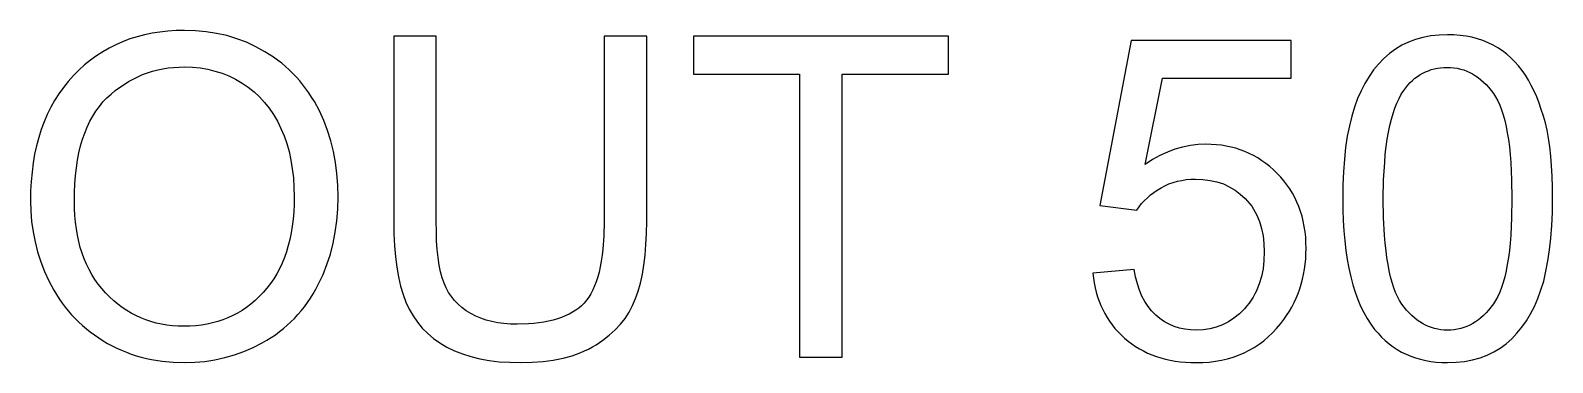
# Model space of a CAD drawing. Header units: millimetres. Extents: x -6 to 6, y -172 to -20.
# Drawn here: x -5.03 to 5.03, y -172.1 to -169.9 of the extents above; entities that cross this region are included whole.
import ezdxf

# ---------------------------------------------------------------- set-up
doc = ezdxf.new("R2010")
doc.units = ezdxf.units.MM
doc.layers.add('LASER_MARK', color=7, linetype='Continuous')

msp = doc.modelspace()

# ---------------------------------------------------------------- linework, layer by layer
at = {"layer": 'LASER_MARK'}
for points in [[(-4.745, -170.199), (-4.78, -170.238), (-4.812, -170.278), (-4.842, -170.32), (-4.87, -170.364), (-4.895, -170.409), (-4.918, -170.456), (-4.939, -170.506), (-4.958, -170.556), (-4.975, -170.609), (-4.989, -170.664), (-5.002, -170.72), (-5.012, -170.778), (-5.019, -170.838), (-5.025, -170.9), (-5.028, -170.963), (-5.029, -171.028), (-5.027, -171.098), (-5.022, -171.166), (-5.012, -171.234), (-4.999, -171.301), (-4.982, -171.367), (-4.961, -171.432), (-4.936, -171.496), (-4.908, -171.559), (-4.875, -171.62), (-4.84, -171.678), (-4.82, -171.706), (-4.8, -171.732), (-4.779, -171.758), (-4.757, -171.783), (-4.734, -171.808), (-4.711, -171.831), (-4.686, -171.854), (-4.66, -171.876), (-4.634, -171.897), (-4.607, -171.917), (-4.549, -171.955), (-4.52, -171.973), (-4.489, -171.989), (-4.458, -172.004), (-4.427, -172.018), (-4.395, -172.031), (-4.363, -172.043), (-4.33, -172.054), (-4.297, -172.064), (-4.263, -172.072), (-4.229, -172.08), (-4.159, -172.091), (-4.087, -172.098), (-4.013, -172.1), (-3.944, -172.098), (-3.877, -172.092), (-3.81, -172.082), (-3.745, -172.067), (-3.681, -172.049), (-3.619, -172.026), (-3.557, -172), (-3.497, -171.969), (-3.467, -171.952), (-3.438, -171.934), (-3.411, -171.915), (-3.384, -171.895), (-3.358, -171.875), (-3.332, -171.853), (-3.308, -171.83), (-3.284, -171.807), (-3.262, -171.782), (-3.24, -171.756), (-3.219, -171.73), (-3.199, -171.702), (-3.179, -171.674), (-3.161, -171.644), (-3.143, -171.614), (-3.127, -171.582), (-3.096, -171.517), (-3.07, -171.45), (-3.047, -171.381), (-3.029, -171.31), (-3.015, -171.237), (-3.004, -171.161), (-2.998, -171.083), (-2.996, -171.004), (-2.998, -170.925), (-3.004, -170.848), (-3.014, -170.774), (-3.027, -170.701), (-3.045, -170.631), (-3.066, -170.563), (-3.091, -170.497), (-3.12, -170.433), (-3.153, -170.372), (-3.171, -170.343), (-3.189, -170.314), (-3.209, -170.287), (-3.229, -170.26), (-3.25, -170.234), (-3.272, -170.209), (-3.295, -170.185), (-3.319, -170.162), (-3.344, -170.139), (-3.369, -170.118), (-3.396, -170.097), (-3.423, -170.078), (-3.451, -170.059), (-3.481, -170.041), (-3.541, -170.008), (-3.602, -169.979), (-3.666, -169.955), (-3.731, -169.935), (-3.799, -169.92), (-3.868, -169.909), (-3.939, -169.902), (-4.011, -169.9), (-4.067, -169.901), (-4.121, -169.905), (-4.174, -169.911), (-4.226, -169.919), (-4.276, -169.929), (-4.325, -169.942), (-4.373, -169.957), (-4.42, -169.975), (-4.465, -169.995), (-4.509, -170.017), (-4.551, -170.042), (-4.593, -170.068), (-4.633, -170.098), (-4.672, -170.129), (-4.709, -170.163)], [(-1.238, -169.938), (-1.238, -171.165), (-1.241, -171.261), (-1.247, -171.349), (-1.251, -171.389), (-1.257, -171.428), (-1.264, -171.465), (-1.271, -171.5), (-1.28, -171.533), (-1.29, -171.564), (-1.301, -171.592), (-1.313, -171.619), (-1.326, -171.644), (-1.34, -171.666), (-1.354, -171.687), (-1.37, -171.706), (-1.388, -171.723), (-1.406, -171.739), (-1.426, -171.753), (-1.448, -171.767), (-1.47, -171.78), (-1.495, -171.791), (-1.52, -171.802), (-1.547, -171.811), (-1.575, -171.819), (-1.605, -171.826), (-1.636, -171.832), (-1.669, -171.837), (-1.703, -171.841), (-1.738, -171.844), (-1.813, -171.846), (-1.857, -171.845), (-1.9, -171.842), (-1.941, -171.836), (-1.98, -171.828), (-2.018, -171.818), (-2.053, -171.806), (-2.087, -171.792), (-2.12, -171.775), (-2.15, -171.756), (-2.178, -171.736), (-2.203, -171.713), (-2.226, -171.689), (-2.247, -171.663), (-2.266, -171.635), (-2.282, -171.605), (-2.296, -171.573), (-2.309, -171.538), (-2.319, -171.498), (-2.328, -171.454), (-2.335, -171.405), (-2.341, -171.352), (-2.345, -171.294), (-2.347, -171.232), (-2.348, -171.165), (-2.348, -169.938), (-2.629, -169.938), (-2.629, -171.166), (-2.628, -171.248), (-2.624, -171.326), (-2.618, -171.399), (-2.609, -171.468), (-2.598, -171.533), (-2.584, -171.593), (-2.567, -171.648), (-2.548, -171.699), (-2.526, -171.746), (-2.501, -171.791), (-2.472, -171.832), (-2.44, -171.871), (-2.404, -171.907), (-2.365, -171.94), (-2.323, -171.97), (-2.277, -171.997), (-2.228, -172.021), (-2.175, -172.042), (-2.119, -172.06), (-2.06, -172.074), (-1.997, -172.086), (-1.931, -172.094), (-1.861, -172.098), (-1.788, -172.1), (-1.713, -172.098), (-1.642, -172.093), (-1.574, -172.083), (-1.51, -172.07), (-1.45, -172.054), (-1.393, -172.034), (-1.367, -172.022), (-1.341, -172.01), (-1.316, -171.996), (-1.291, -171.982), (-1.246, -171.951), (-1.204, -171.918), (-1.166, -171.883), (-1.131, -171.846), (-1.1, -171.807), (-1.073, -171.765), (-1.05, -171.721), (-1.03, -171.675), (-1.013, -171.626), (-0.998, -171.573), (-0.985, -171.515), (-0.975, -171.454), (-0.967, -171.388), (-0.962, -171.318), (-0.958, -171.244), (-0.957, -171.166), (-0.957, -169.938)], [(0.052, -172.064), (0.334, -172.064), (0.334, -170.189), (1.037, -170.189), (1.037, -169.938), (-0.648, -169.938), (-0.648, -170.189), (0.052, -170.189)], [(2.265, -171.484), (1.991, -171.507), (1.995, -171.54), (2, -171.572), (2.006, -171.604), (2.014, -171.634), (2.023, -171.664), (2.033, -171.693), (2.044, -171.721), (2.057, -171.749), (2.07, -171.775), (2.085, -171.801), (2.101, -171.826), (2.119, -171.85), (2.137, -171.873), (2.157, -171.895), (2.178, -171.917), (2.201, -171.938), (2.224, -171.957), (2.248, -171.976), (2.273, -171.993), (2.299, -172.009), (2.326, -172.023), (2.353, -172.037), (2.382, -172.049), (2.411, -172.059), (2.441, -172.069), (2.472, -172.077), (2.503, -172.084), (2.536, -172.09), (2.569, -172.094), (2.603, -172.097), (2.638, -172.099), (2.674, -172.1), (2.718, -172.099), (2.76, -172.096), (2.802, -172.091), (2.842, -172.084), (2.881, -172.075), (2.919, -172.064), (2.955, -172.051), (2.991, -172.035), (3.025, -172.018), (3.058, -171.999), (3.09, -171.978), (3.121, -171.955), (3.151, -171.93), (3.179, -171.902), (3.206, -171.873), (3.233, -171.842), (3.253, -171.815), (3.272, -171.788), (3.29, -171.76), (3.306, -171.732), (3.321, -171.703), (3.335, -171.673), (3.348, -171.643), (3.359, -171.612), (3.369, -171.581), (3.377, -171.548), (3.384, -171.516), (3.39, -171.482), (3.395, -171.448), (3.398, -171.414), (3.4, -171.379), (3.401, -171.343), (3.4, -171.306), (3.398, -171.269), (3.394, -171.233), (3.389, -171.198), (3.382, -171.164), (3.374, -171.131), (3.364, -171.099), (3.353, -171.067), (3.34, -171.037), (3.326, -171.007), (3.31, -170.978), (3.293, -170.95), (3.274, -170.923), (3.254, -170.897), (3.233, -170.872), (3.209, -170.847), (3.185, -170.824), (3.16, -170.802), (3.135, -170.781), (3.108, -170.763), (3.081, -170.745), (3.054, -170.729), (3.025, -170.715), (2.996, -170.702), (2.966, -170.691), (2.936, -170.681), (2.905, -170.673), (2.873, -170.666), (2.841, -170.661), (2.808, -170.657), (2.774, -170.655), (2.739, -170.654), (2.687, -170.656), (2.636, -170.662), (2.584, -170.673), (2.534, -170.687), (2.484, -170.706), (2.435, -170.729), (2.386, -170.756), (2.338, -170.788), (2.452, -170.216), (3.301, -170.216), (3.301, -169.967), (2.244, -169.967), (2.038, -171.059), (2.283, -171.091), (2.298, -171.068), (2.314, -171.047), (2.332, -171.027), (2.352, -171.008), (2.372, -170.99), (2.394, -170.973), (2.417, -170.957), (2.442, -170.942), (2.468, -170.929), (2.494, -170.917), (2.522, -170.907), (2.55, -170.899), (2.579, -170.893), (2.608, -170.888), (2.639, -170.886), (2.67, -170.885), (2.719, -170.887), (2.767, -170.893), (2.811, -170.903), (2.854, -170.917), (2.893, -170.935), (2.931, -170.957), (2.966, -170.984), (2.998, -171.014), (3.014, -171.03), (3.028, -171.048), (3.041, -171.065), (3.053, -171.084), (3.065, -171.104), (3.075, -171.124), (3.092, -171.166), (3.106, -171.212), (3.116, -171.26), (3.122, -171.312), (3.124, -171.366), (3.122, -171.423), (3.116, -171.478), (3.105, -171.529), (3.091, -171.578), (3.082, -171.601), (3.073, -171.624), (3.062, -171.645), (3.05, -171.666), (3.038, -171.687), (3.024, -171.706), (3.009, -171.725), (2.993, -171.743), (2.96, -171.777), (2.924, -171.805), (2.887, -171.83), (2.848, -171.85), (2.807, -171.865), (2.765, -171.876), (2.72, -171.883), (2.674, -171.885), (2.636, -171.884), (2.599, -171.879), (2.563, -171.871), (2.529, -171.86), (2.496, -171.846), (2.465, -171.829), (2.435, -171.808), (2.407, -171.785), (2.38, -171.758), (2.356, -171.728), (2.335, -171.695), (2.316, -171.659), (2.299, -171.62), (2.286, -171.578), (2.274, -171.532)], [(3.721, -170.408), (3.702, -170.468), (3.687, -170.532), (3.673, -170.601), (3.662, -170.675), (3.654, -170.753), (3.648, -170.836), (3.644, -170.923), (3.643, -171.015), (3.644, -171.089), (3.646, -171.16), (3.65, -171.228), (3.656, -171.294), (3.664, -171.357), (3.673, -171.418), (3.683, -171.475), (3.696, -171.531), (3.71, -171.584), (3.725, -171.634), (3.742, -171.681), (3.761, -171.726), (3.782, -171.768), (3.804, -171.808), (3.828, -171.845), (3.853, -171.88), (3.876, -171.906), (3.899, -171.931), (3.924, -171.954), (3.949, -171.976), (3.976, -171.996), (4.003, -172.014), (4.032, -172.03), (4.062, -172.045), (4.092, -172.058), (4.124, -172.069), (4.157, -172.078), (4.191, -172.086), (4.226, -172.092), (4.261, -172.097), (4.298, -172.099), (4.336, -172.1), (4.393, -172.098), (4.448, -172.092), (4.5, -172.082), (4.55, -172.069), (4.597, -172.051), (4.641, -172.029), (4.683, -172.004), (4.723, -171.975), (4.76, -171.942), (4.794, -171.905), (4.827, -171.866), (4.857, -171.823), (4.884, -171.777), (4.909, -171.728), (4.932, -171.675), (4.953, -171.619), (4.971, -171.56), (4.986, -171.495), (4.999, -171.427), (5.01, -171.353), (5.019, -171.276), (5.025, -171.193), (5.028, -171.107), (5.029, -171.015), (5.029, -170.938), (5.026, -170.865), (5.023, -170.796), (5.017, -170.732), (5.011, -170.671), (5.002, -170.614), (4.993, -170.561), (4.982, -170.513), (4.969, -170.467), (4.955, -170.423), (4.941, -170.381), (4.925, -170.341), (4.908, -170.302), (4.889, -170.265), (4.87, -170.23), (4.85, -170.197), (4.828, -170.165), (4.805, -170.135), (4.78, -170.108), (4.754, -170.082), (4.727, -170.058), (4.698, -170.036), (4.668, -170.016), (4.636, -169.998), (4.603, -169.982), (4.569, -169.968), (4.534, -169.956), (4.497, -169.946), (4.459, -169.939), (4.419, -169.933), (4.378, -169.93), (4.336, -169.929), (4.279, -169.931), (4.225, -169.937), (4.173, -169.947), (4.124, -169.96), (4.077, -169.978), (4.033, -169.999), (3.991, -170.024), (3.951, -170.054), (3.914, -170.087), (3.879, -170.123), (3.847, -170.162), (3.817, -170.205), (3.789, -170.251), (3.764, -170.3), (3.741, -170.352)], [(-4.533, -171.638), (-4.558, -171.61), (-4.581, -171.58), (-4.603, -171.549), (-4.623, -171.517), (-4.642, -171.484), (-4.659, -171.449), (-4.674, -171.413), (-4.688, -171.376), (-4.7, -171.338), (-4.71, -171.298), (-4.719, -171.257), (-4.726, -171.215), (-4.732, -171.171), (-4.736, -171.126), (-4.739, -171.08), (-4.739, -171.033), (-4.739, -170.974), (-4.736, -170.917), (-4.732, -170.862), (-4.726, -170.81), (-4.718, -170.759), (-4.709, -170.711), (-4.698, -170.665), (-4.686, -170.621), (-4.671, -170.58), (-4.655, -170.54), (-4.638, -170.502), (-4.618, -170.467), (-4.597, -170.434), (-4.574, -170.403), (-4.55, -170.374), (-4.524, -170.347), (-4.497, -170.323), (-4.469, -170.299), (-4.44, -170.278), (-4.411, -170.258), (-4.381, -170.239), (-4.351, -170.222), (-4.32, -170.207), (-4.288, -170.193), (-4.255, -170.181), (-4.222, -170.171), (-4.188, -170.162), (-4.154, -170.155), (-4.119, -170.149), (-4.083, -170.145), (-4.047, -170.143), (-4.01, -170.142), (-3.958, -170.144), (-3.907, -170.149), (-3.858, -170.157), (-3.81, -170.169), (-3.763, -170.184), (-3.718, -170.202), (-3.674, -170.224), (-3.631, -170.249), (-3.59, -170.277), (-3.551, -170.308), (-3.515, -170.341), (-3.482, -170.377), (-3.451, -170.416), (-3.423, -170.458), (-3.397, -170.502), (-3.374, -170.549), (-3.353, -170.598), (-3.336, -170.65), (-3.32, -170.703), (-3.308, -170.759), (-3.299, -170.817), (-3.292, -170.877), (-3.288, -170.938), (-3.286, -171.002), (-3.287, -171.053), (-3.289, -171.102), (-3.293, -171.15), (-3.299, -171.196), (-3.306, -171.24), (-3.315, -171.284), (-3.326, -171.325), (-3.338, -171.366), (-3.351, -171.405), (-3.366, -171.442), (-3.383, -171.478), (-3.402, -171.513), (-3.422, -171.546), (-3.443, -171.577), (-3.467, -171.607), (-3.491, -171.636), (-3.518, -171.663), (-3.544, -171.688), (-3.572, -171.712), (-3.601, -171.734), (-3.631, -171.754), (-3.661, -171.772), (-3.692, -171.789), (-3.725, -171.803), (-3.758, -171.817), (-3.792, -171.828), (-3.827, -171.837), (-3.862, -171.845), (-3.899, -171.851), (-3.937, -171.856), (-3.975, -171.858), (-4.014, -171.859), (-4.053, -171.858), (-4.091, -171.856), (-4.127, -171.851), (-4.164, -171.845), (-4.199, -171.838), (-4.233, -171.828), (-4.267, -171.817), (-4.3, -171.804), (-4.332, -171.789), (-4.363, -171.773), (-4.393, -171.755), (-4.423, -171.735), (-4.452, -171.713), (-4.479, -171.69), (-4.506, -171.665)], [(4.034, -171.712), (4.019, -171.689), (4.005, -171.663), (3.992, -171.635), (3.98, -171.604), (3.969, -171.57), (3.959, -171.533), (3.95, -171.493), (3.942, -171.451), (3.935, -171.406), (3.929, -171.359), (3.923, -171.308), (3.919, -171.255), (3.913, -171.141), (3.911, -171.015), (3.913, -170.889), (3.92, -170.774), (3.924, -170.72), (3.93, -170.669), (3.937, -170.62), (3.945, -170.574), (3.954, -170.53), (3.964, -170.489), (3.975, -170.451), (3.987, -170.415), (4, -170.382), (4.015, -170.351), (4.03, -170.323), (4.046, -170.297), (4.074, -170.262), (4.089, -170.246), (4.104, -170.231), (4.12, -170.217), (4.137, -170.205), (4.154, -170.193), (4.172, -170.183), (4.19, -170.174), (4.209, -170.167), (4.228, -170.16), (4.248, -170.155), (4.268, -170.15), (4.289, -170.147), (4.311, -170.146), (4.333, -170.145), (4.356, -170.146), (4.378, -170.148), (4.4, -170.151), (4.421, -170.156), (4.442, -170.162), (4.462, -170.169), (4.482, -170.178), (4.501, -170.188), (4.52, -170.2), (4.538, -170.213), (4.556, -170.227), (4.574, -170.242), (4.59, -170.259), (4.607, -170.277), (4.623, -170.297), (4.639, -170.318), (4.653, -170.341), (4.667, -170.366), (4.68, -170.395), (4.692, -170.426), (4.703, -170.46), (4.713, -170.497), (4.722, -170.536), (4.73, -170.578), (4.738, -170.623), (4.744, -170.671), (4.749, -170.722), (4.753, -170.775), (4.759, -170.889), (4.761, -171.015), (4.759, -171.14), (4.753, -171.255), (4.749, -171.308), (4.744, -171.358), (4.738, -171.405), (4.73, -171.45), (4.722, -171.492), (4.713, -171.532), (4.703, -171.569), (4.692, -171.603), (4.68, -171.634), (4.667, -171.662), (4.653, -171.688), (4.639, -171.711), (4.607, -171.752), (4.591, -171.77), (4.574, -171.787), (4.556, -171.803), (4.539, -171.817), (4.52, -171.83), (4.502, -171.842), (4.483, -171.852), (4.463, -171.861), (4.443, -171.868), (4.423, -171.874), (4.402, -171.879), (4.38, -171.883), (4.358, -171.885), (4.336, -171.885), (4.314, -171.885), (4.292, -171.883), (4.271, -171.879), (4.25, -171.875), (4.229, -171.868), (4.209, -171.861), (4.19, -171.852), (4.171, -171.842), (4.152, -171.831), (4.134, -171.818), (4.116, -171.803), (4.099, -171.788), (4.082, -171.771), (4.065, -171.753)]]:
    msp.add_lwpolyline(points, close=True, dxfattribs=at)

doc.saveas('drawing.dxf')
